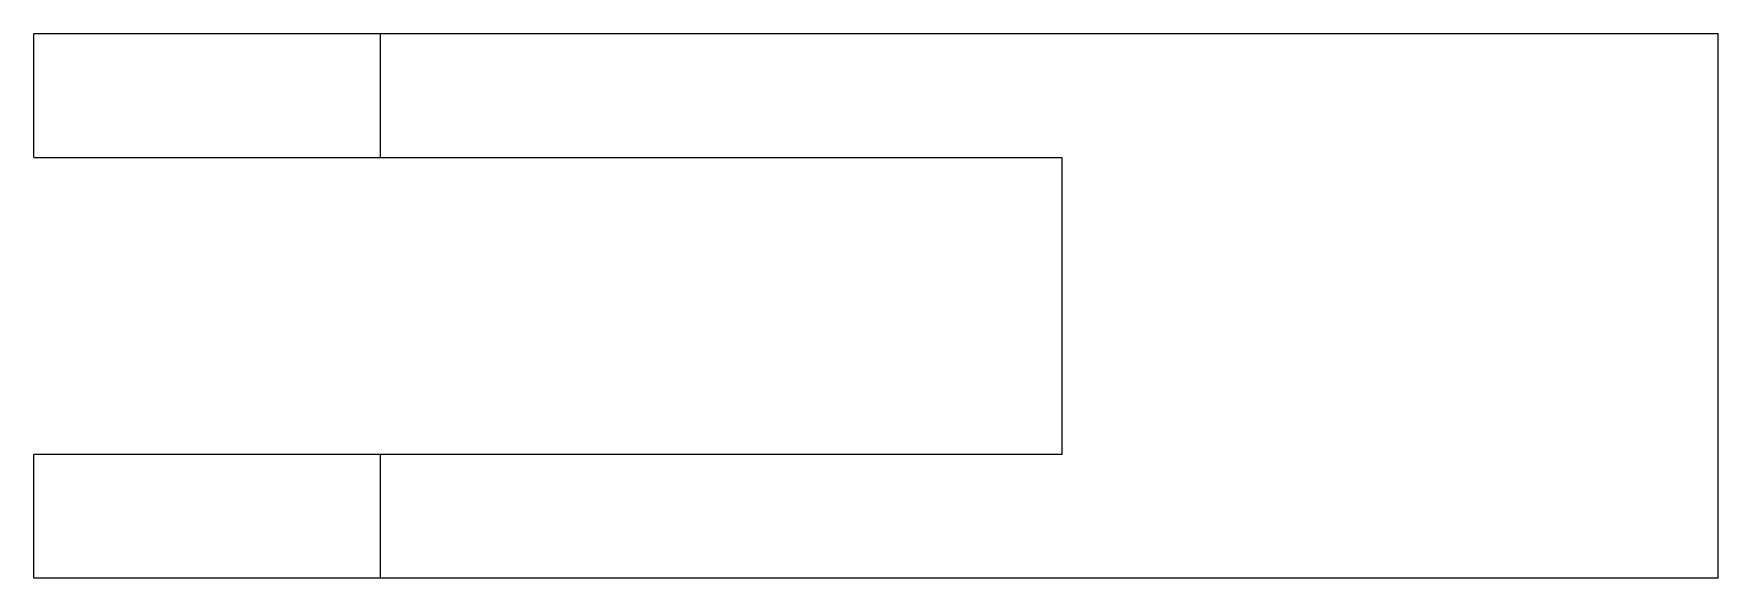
# Model space of a CAD drawing. Header units: metres. Extents: x -21.5 to 46.5, y -22 to 0.
import ezdxf

# ---------------------------------------------------------------- set-up
doc = ezdxf.new("R2010")
doc.units = ezdxf.units.M

msp = doc.modelspace()

# ---------------------------------------------------------------- linework, layer by layer
for points in [[(-21.5, -5), (-21.5, -4.9), (-21.5, -4.8), (-21.5, -4.7), (-21.5, -4.6), (-21.5, -4.5), (-21.5, -4.4), (-21.5, -4.3), (-21.5, -4.2), (-21.5, -4.1), (-21.5, -4), (-21.5, -3.9), (-21.5, -3.8), (-21.5, -3.7), (-21.5, -3.6), (-21.5, -3.5), (-21.5, -3.4), (-21.5, -3.3), (-21.5, -3.2), (-21.5, -3.1), (-21.5, -3), (-21.5, -2.9), (-21.5, -2.8), (-21.5, -2.7), (-21.5, -2.6), (-21.5, -2.5), (-21.5, -2.4), (-21.5, -2.3), (-21.5, -2.2), (-21.5, -2.1), (-21.5, -2), (-21.5, -1.9), (-21.5, -1.8), (-21.5, -1.7), (-21.5, -1.6), (-21.5, -1.5), (-21.5, -1.4), (-21.5, -1.3), (-21.5, -1.2), (-21.5, -1.1), (-21.5, -1), (-21.5, -0.9), (-21.5, -0.8), (-21.5, -0.7), (-21.5, -0.6), (-21.5, -0.5), (-21.5, -0.4), (-21.5, -0.3), (-21.5, -0.2), (-21.5, -0.1), (-21.5, 0)], [(-7.5, 0), (-7.549, 0), (-7.598, 0), (-7.647, 0), (-7.738, 0), (-7.883, 0), (-8.028, 0), (-8.173, 0), (-8.393, 0), (-8.627, 0), (-8.86, 0), (-9.116, 0), (-9.426, 0), (-9.737, 0), (-10.047, 0), (-10.401, 0), (-10.773, 0), (-11.144, 0), (-11.522, 0), (-11.936, 0), (-12.351, 0), (-12.765, 0), (-13.192, 0), (-13.628, 0), (-14.064, 0), (-14.5, 0), (-14.936, 0), (-15.372, 0), (-15.808, 0), (-16.235, 0), (-16.649, 0), (-17.064, 0), (-17.478, 0), (-17.856, 0), (-18.227, 0), (-18.599, 0), (-18.953, 0), (-19.263, 0), (-19.574, 0), (-19.884, 0), (-20.14, 0), (-20.373, 0), (-20.607, 0), (-20.827, 0), (-20.972, 0), (-21.117, 0), (-21.262, 0), (-21.353, 0), (-21.402, 0), (-21.451, 0), (-21.5, 0)], [(-7.5, -5), (-7.5, -4.9), (-7.5, -4.8), (-7.5, -4.7), (-7.5, -4.6), (-7.5, -4.5), (-7.5, -4.4), (-7.5, -4.3), (-7.5, -4.2), (-7.5, -4.1), (-7.5, -4), (-7.5, -3.9), (-7.5, -3.8), (-7.5, -3.7), (-7.5, -3.6), (-7.5, -3.5), (-7.5, -3.4), (-7.5, -3.3), (-7.5, -3.2), (-7.5, -3.1), (-7.5, -3), (-7.5, -2.9), (-7.5, -2.8), (-7.5, -2.7), (-7.5, -2.6), (-7.5, -2.5), (-7.5, -2.4), (-7.5, -2.3), (-7.5, -2.2), (-7.5, -2.1), (-7.5, -2), (-7.5, -1.9), (-7.5, -1.8), (-7.5, -1.7), (-7.5, -1.6), (-7.5, -1.5), (-7.5, -1.4), (-7.5, -1.3), (-7.5, -1.2), (-7.5, -1.1), (-7.5, -1), (-7.5, -0.9), (-7.5, -0.8), (-7.5, -0.7), (-7.5, -0.6), (-7.5, -0.5), (-7.5, -0.4), (-7.5, -0.3), (-7.5, -0.2), (-7.5, -0.1), (-7.5, 0)], [(46.5, 0), (45.42, 0), (44.34, 0), (43.26, 0), (42.18, 0), (41.1, 0), (40.02, 0), (38.94, 0), (37.86, 0), (36.78, 0), (35.7, 0), (34.62, 0), (33.54, 0), (32.46, 0), (31.38, 0), (30.3, 0), (29.22, 0), (28.14, 0), (27.06, 0), (25.98, 0), (24.9, 0), (23.82, 0), (22.74, 0), (21.66, 0), (20.58, 0), (19.5, 0), (18.42, 0), (17.34, 0), (16.26, 0), (15.18, 0), (14.1, 0), (13.02, 0), (11.94, 0), (10.86, 0), (9.78, 0), (8.7, 0), (7.62, 0), (6.54, 0), (5.46, 0), (4.38, 0), (3.3, 0), (2.22, 0), (1.14, 0), (0.06, 0), (-1.02, 0), (-2.1, 0), (-3.18, 0), (-4.26, 0), (-5.34, 0), (-6.42, 0), (-7.5, 0)], [(46.5, -22), (46.5, -21.56), (46.5, -21.12), (46.5, -20.68), (46.5, -20.24), (46.5, -19.8), (46.5, -19.36), (46.5, -18.92), (46.5, -18.48), (46.5, -18.04), (46.5, -17.6), (46.5, -17.16), (46.5, -16.72), (46.5, -16.28), (46.5, -15.84), (46.5, -15.4), (46.5, -14.96), (46.5, -14.52), (46.5, -14.08), (46.5, -13.64), (46.5, -13.2), (46.5, -12.76), (46.5, -12.32), (46.5, -11.88), (46.5, -11.44), (46.5, -11), (46.5, -10.56), (46.5, -10.12), (46.5, -9.68), (46.5, -9.24), (46.5, -8.8), (46.5, -8.36), (46.5, -7.92), (46.5, -7.48), (46.5, -7.04), (46.5, -6.6), (46.5, -6.16), (46.5, -5.72), (46.5, -5.28), (46.5, -4.84), (46.5, -4.4), (46.5, -3.96), (46.5, -3.52), (46.5, -3.08), (46.5, -2.64), (46.5, -2.2), (46.5, -1.76), (46.5, -1.32), (46.5, -0.88), (46.5, -0.44), (46.5, 0)], [(-21.5, -5), (-21.451, -5), (-21.402, -5), (-21.353, -5), (-21.262, -5), (-21.117, -5), (-20.972, -5), (-20.827, -5), (-20.607, -5), (-20.373, -5), (-20.14, -5), (-19.884, -5), (-19.574, -5), (-19.263, -5), (-18.953, -5), (-18.599, -5), (-18.227, -5), (-17.856, -5), (-17.478, -5), (-17.064, -5), (-16.649, -5), (-16.235, -5), (-15.808, -5), (-15.372, -5), (-14.936, -5), (-14.5, -5), (-14.064, -5), (-13.628, -5), (-13.192, -5), (-12.765, -5), (-12.351, -5), (-11.936, -5), (-11.522, -5), (-11.144, -5), (-10.773, -5), (-10.401, -5), (-10.047, -5), (-9.737, -5), (-9.426, -5), (-9.116, -5), (-8.86, -5), (-8.627, -5), (-8.393, -5), (-8.173, -5), (-8.028, -5), (-7.883, -5), (-7.738, -5), (-7.647, -5), (-7.598, -5), (-7.549, -5), (-7.5, -5)], [(-7.5, -5), (-6.95, -5), (-6.4, -5), (-5.85, -5), (-5.3, -5), (-4.75, -5), (-4.2, -5), (-3.65, -5), (-3.1, -5), (-2.55, -5), (-2, -5), (-1.45, -5), (-0.9, -5), (-0.35, -5), (0.2, -5), (0.75, -5), (1.3, -5), (1.85, -5), (2.4, -5), (2.95, -5), (3.5, -5), (4.05, -5), (4.6, -5), (5.15, -5), (5.7, -5), (6.25, -5), (6.8, -5), (7.35, -5), (7.9, -5), (8.45, -5), (9, -5), (9.55, -5), (10.1, -5), (10.65, -5), (11.2, -5), (11.75, -5), (12.3, -5), (12.85, -5), (13.4, -5), (13.95, -5), (14.5, -5), (15.05, -5), (15.6, -5), (16.15, -5), (16.7, -5), (17.25, -5), (17.8, -5), (18.35, -5), (18.9, -5), (19.45, -5), (20, -5)], [(20, -5), (20, -5.24), (20, -5.48), (20, -5.72), (20, -5.96), (20, -6.2), (20, -6.44), (20, -6.68), (20, -6.92), (20, -7.16), (20, -7.4), (20, -7.64), (20, -7.88), (20, -8.12), (20, -8.36), (20, -8.6), (20, -8.84), (20, -9.08), (20, -9.32), (20, -9.56), (20, -9.8), (20, -10.04), (20, -10.28), (20, -10.52), (20, -10.76), (20, -11), (20, -11.24), (20, -11.48), (20, -11.72), (20, -11.96), (20, -12.2), (20, -12.44), (20, -12.68), (20, -12.92), (20, -13.16), (20, -13.4), (20, -13.64), (20, -13.88), (20, -14.12), (20, -14.36), (20, -14.6), (20, -14.84), (20, -15.08), (20, -15.32), (20, -15.56), (20, -15.8), (20, -16.04), (20, -16.28), (20, -16.52), (20, -16.76), (20, -17)], [(-7.5, -17), (-7.549, -17), (-7.598, -17), (-7.647, -17), (-7.738, -17), (-7.883, -17), (-8.028, -17), (-8.173, -17), (-8.393, -17), (-8.627, -17), (-8.86, -17), (-9.116, -17), (-9.426, -17), (-9.737, -17), (-10.047, -17), (-10.401, -17), (-10.773, -17), (-11.144, -17), (-11.522, -17), (-11.936, -17), (-12.351, -17), (-12.765, -17), (-13.192, -17), (-13.628, -17), (-14.064, -17), (-14.5, -17), (-14.936, -17), (-15.372, -17), (-15.808, -17), (-16.235, -17), (-16.649, -17), (-17.064, -17), (-17.478, -17), (-17.856, -17), (-18.227, -17), (-18.599, -17), (-18.953, -17), (-19.263, -17), (-19.574, -17), (-19.884, -17), (-20.14, -17), (-20.373, -17), (-20.607, -17), (-20.827, -17), (-20.972, -17), (-21.117, -17), (-21.262, -17), (-21.353, -17), (-21.402, -17), (-21.451, -17), (-21.5, -17)], [(-21.5, -22), (-21.5, -21.9), (-21.5, -21.8), (-21.5, -21.7), (-21.5, -21.6), (-21.5, -21.5), (-21.5, -21.4), (-21.5, -21.3), (-21.5, -21.2), (-21.5, -21.1), (-21.5, -21), (-21.5, -20.9), (-21.5, -20.8), (-21.5, -20.7), (-21.5, -20.6), (-21.5, -20.5), (-21.5, -20.4), (-21.5, -20.3), (-21.5, -20.2), (-21.5, -20.1), (-21.5, -20), (-21.5, -19.9), (-21.5, -19.8), (-21.5, -19.7), (-21.5, -19.6), (-21.5, -19.5), (-21.5, -19.4), (-21.5, -19.3), (-21.5, -19.2), (-21.5, -19.1), (-21.5, -19), (-21.5, -18.9), (-21.5, -18.8), (-21.5, -18.7), (-21.5, -18.6), (-21.5, -18.5), (-21.5, -18.4), (-21.5, -18.3), (-21.5, -18.2), (-21.5, -18.1), (-21.5, -18), (-21.5, -17.9), (-21.5, -17.8), (-21.5, -17.7), (-21.5, -17.6), (-21.5, -17.5), (-21.5, -17.4), (-21.5, -17.3), (-21.5, -17.2), (-21.5, -17.1), (-21.5, -17)], [(20, -17), (19.45, -17), (18.9, -17), (18.35, -17), (17.8, -17), (17.25, -17), (16.7, -17), (16.15, -17), (15.6, -17), (15.05, -17), (14.5, -17), (13.95, -17), (13.4, -17), (12.85, -17), (12.3, -17), (11.75, -17), (11.2, -17), (10.65, -17), (10.1, -17), (9.55, -17), (9, -17), (8.45, -17), (7.9, -17), (7.35, -17), (6.8, -17), (6.25, -17), (5.7, -17), (5.15, -17), (4.6, -17), (4.05, -17), (3.5, -17), (2.95, -17), (2.4, -17), (1.85, -17), (1.3, -17), (0.75, -17), (0.2, -17), (-0.35, -17), (-0.9, -17), (-1.45, -17), (-2, -17), (-2.55, -17), (-3.1, -17), (-3.65, -17), (-4.2, -17), (-4.75, -17), (-5.3, -17), (-5.85, -17), (-6.4, -17), (-6.95, -17), (-7.5, -17)], [(-7.5, -22), (-7.5, -21.9), (-7.5, -21.8), (-7.5, -21.7), (-7.5, -21.6), (-7.5, -21.5), (-7.5, -21.4), (-7.5, -21.3), (-7.5, -21.2), (-7.5, -21.1), (-7.5, -21), (-7.5, -20.9), (-7.5, -20.8), (-7.5, -20.7), (-7.5, -20.6), (-7.5, -20.5), (-7.5, -20.4), (-7.5, -20.3), (-7.5, -20.2), (-7.5, -20.1), (-7.5, -20), (-7.5, -19.9), (-7.5, -19.8), (-7.5, -19.7), (-7.5, -19.6), (-7.5, -19.5), (-7.5, -19.4), (-7.5, -19.3), (-7.5, -19.2), (-7.5, -19.1), (-7.5, -19), (-7.5, -18.9), (-7.5, -18.8), (-7.5, -18.7), (-7.5, -18.6), (-7.5, -18.5), (-7.5, -18.4), (-7.5, -18.3), (-7.5, -18.2), (-7.5, -18.1), (-7.5, -18), (-7.5, -17.9), (-7.5, -17.8), (-7.5, -17.7), (-7.5, -17.6), (-7.5, -17.5), (-7.5, -17.4), (-7.5, -17.3), (-7.5, -17.2), (-7.5, -17.1), (-7.5, -17)], [(-7.5, -22), (-7.549, -22), (-7.598, -22), (-7.647, -22), (-7.738, -22), (-7.883, -22), (-8.028, -22), (-8.173, -22), (-8.393, -22), (-8.627, -22), (-8.86, -22), (-9.116, -22), (-9.426, -22), (-9.737, -22), (-10.047, -22), (-10.401, -22), (-10.773, -22), (-11.144, -22), (-11.522, -22), (-11.936, -22), (-12.351, -22), (-12.765, -22), (-13.192, -22), (-13.628, -22), (-14.064, -22), (-14.5, -22), (-14.936, -22), (-15.372, -22), (-15.808, -22), (-16.235, -22), (-16.649, -22), (-17.064, -22), (-17.478, -22), (-17.856, -22), (-18.227, -22), (-18.599, -22), (-18.953, -22), (-19.263, -22), (-19.574, -22), (-19.884, -22), (-20.14, -22), (-20.373, -22), (-20.607, -22), (-20.827, -22), (-20.972, -22), (-21.117, -22), (-21.262, -22), (-21.353, -22), (-21.402, -22), (-21.451, -22), (-21.5, -22)], [(46.5, -22), (45.42, -22), (44.34, -22), (43.26, -22), (42.18, -22), (41.1, -22), (40.02, -22), (38.94, -22), (37.86, -22), (36.78, -22), (35.7, -22), (34.62, -22), (33.54, -22), (32.46, -22), (31.38, -22), (30.3, -22), (29.22, -22), (28.14, -22), (27.06, -22), (25.98, -22), (24.9, -22), (23.82, -22), (22.74, -22), (21.66, -22), (20.58, -22), (19.5, -22), (18.42, -22), (17.34, -22), (16.26, -22), (15.18, -22), (14.1, -22), (13.02, -22), (11.94, -22), (10.86, -22), (9.78, -22), (8.7, -22), (7.62, -22), (6.54, -22), (5.46, -22), (4.38, -22), (3.3, -22), (2.22, -22), (1.14, -22), (0.06, -22), (-1.02, -22), (-2.1, -22), (-3.18, -22), (-4.26, -22), (-5.34, -22), (-6.42, -22), (-7.5, -22)]]:
    msp.add_lwpolyline(points)

doc.saveas('drawing.dxf')
